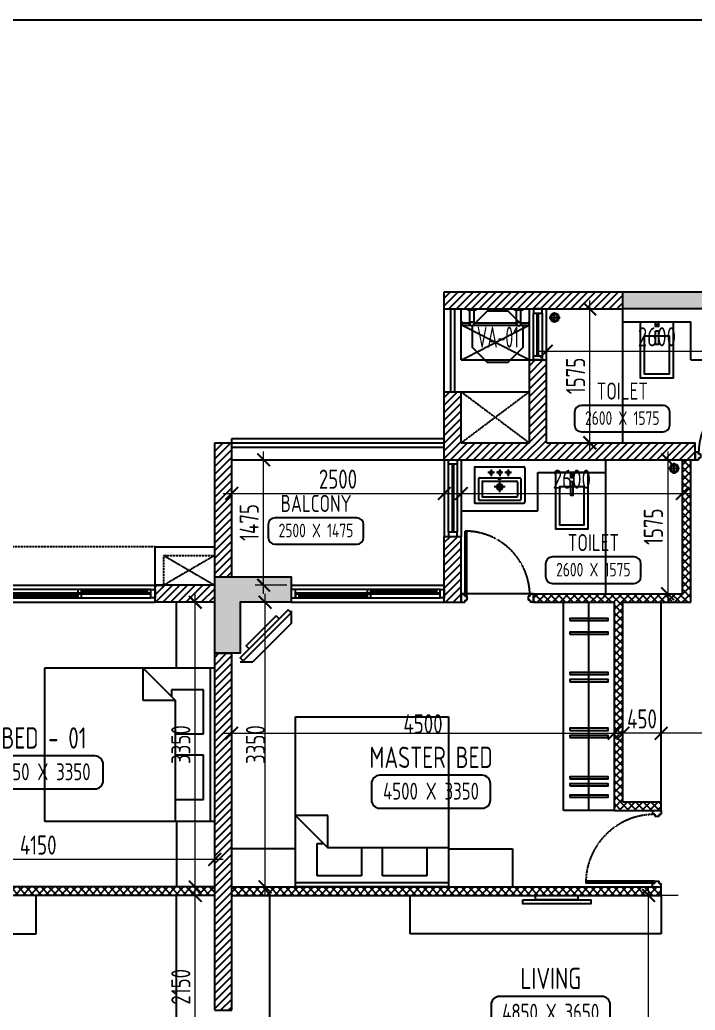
# Model space of a CAD drawing. Header units: millimetres. Extents: x -32588 to 76206, y -105754 to 17102.
# Drawn here: x -17233 to -9292, y 5450 to 17102 of the extents above; entities that cross this region are included whole.
import ezdxf
from ezdxf.enums import TextEntityAlignment as Align

# ---------------------------------------------------------------- set-up
doc = ezdxf.new("R2010")
doc.units = ezdxf.units.MM
doc.header["$LTSCALE"] = 10
doc.header["$PDMODE"] = 35
doc.header["$PDSIZE"] = 500
doc.linetypes.add('DASHED', pattern=[19.05, 12.7, -6.35])
doc.linetypes.add('HIDDEN', pattern=[9.525, 6.35, -3.175])
for name, color, linetype in [('07--DIM-1', 1, 'Continuous'), ('A--BLOCKWALL-1', 9, 'Continuous'), ('A--BLOCKWALL-2', 2, 'Continuous'), ('A--BLOCKWALL-3', 3, 'Continuous'), ('A--BLOCKWALL-HATCH', 8, 'Continuous'), ('A--CONCRETE-1', 9, 'Continuous'), ('A--CONCRETE-HID', 9, 'HIDDEN'), ('A--DOWN', 34, 'Continuous'), ('A--FURNITURE-0', 253, 'Continuous'), ('A--FURNITURE-1', 9, 'Continuous'), ('A--GLAZING-0', 181, 'Continuous'), ('A--HANDRAIL-1', 9, 'Continuous'), ('A--HATCH-1', 8, 'Continuous'), ('A--SANITARY-0', 253, 'Continuous'), ('A--SHAFT-HIDDEN', 9, 'HIDDEN'), ('A--SPACENUMBER', 2, 'Continuous'), ('A--SPACENUMBER-1', 8, 'Continuous'), ('A--SPACEREF', 3, 'Continuous'), ('A--STELWRK-1', 9, 'Continuous'), ('A--Stucture', 9, 'Continuous'), ('A--TILING-1', 8, 'Continuous'), ('A--WINREF', 7, 'Continuous'), ('A--WINREF-1', 8, 'Continuous'), ('Typical floor Column Centre line$0$X-3rd Floor Column$0$A--COL250', 250, 'Continuous'), ('Typical floor Column Centre line$0$X-3rd Floor Column$0$A--CONCRETE-4', 4, 'Continuous')]:
    doc.layers.add(name, color=color, linetype=linetype)
doc.layers.add('A--STELWRK-2', color=2, linetype='Continuous', lineweight=25)
doc.styles.add('ISO', font='isocp2.shx', dxfattribs={"width": 0.8})
doc.dimstyles.new('A-DIM-100', dxfattribs={"dimscale": 100, "dimtxt": 2.25, "dimasz": 1.5, "dimexe": 1, "dimexo": 0.5, "dimgap": 0, "dimtad": 0, "dimdec": 0, "dimzin": 12, "dimdsep": 46, "dimtxsty": 'ISO', "dimblk": 'ARCHTICK', "dimcen": 1, "dimdle": 1, "dimclrd": 8, "dimclre": 8, "dimclrt": 256, "dimadec": 0, "dimazin": 3, "dimtfac": 1, "dimtdec": 0, "dimtmove": 1, "dimatfit": 2, "dimfxl": 1, "dimtvp": 0.75, "dimtolj": 1, "dimtzin": 12, "dimlwd": 18, "dimlwe": 18, "dimarcsym": 0})
pattern_1 = [(45, (-11341.59, 0), (-44.90128, 44.90128), [])]
pattern_2 = [(45, (-11341.59, 0), (-44.90128, 44.90128), []), (135, (-11341.59, 0), (-44.90128, -44.90128), [])]

# ---------------------------------------------------------------- blocks, each defined once
blk = doc.blocks.new('SPACE')
at = {"layer": 'A--SPACENUMBER-1'}
blk.add_lwpolyline([(-600, 0), (600, 0, 0.414213562), (700, 100), (700, 288.5, 0.414213562), (600, 388.5), (-600, 388.5, 0.414213562), (-700, 288.5), (-700, 100, 0.414213562), (-600, 0, -0.052514465)], format="xyb", dxfattribs=at)
at = {"layer": 'A--SPACENUMBER', "style": 'ISO', "width": 0.8, "flags": 4}
blk.add_attdef('01', text='', height=250, dxfattribs=at).set_placement((0.455, 202.41), align=Align.MIDDLE)
at = {"layer": 'A--SPACEREF', "style": 'ISO', "width": 0.8, "flags": 4}
blk.add_attdef('S', text='', height=300, dxfattribs=at).set_placement((1.35, 474.975), align=Align.CENTER)
blk = doc.blocks.new('A$C542B73FF')
at = {"layer": 'A--FURNITURE-0'}
for points in [[(-400, 50), (400, 50), (400, 100), (-400, 100)], [(-250, 0), (250, 0), (250, 50), (-250, 50)]]:
    blk.add_lwpolyline(points, close=True, dxfattribs=at)
blk = doc.blocks.new('A$C7FA855F9')
at = {"layer": 'A--FURNITURE-0', "linetype": 'Continuous'}
for p, q in [((900, 2000), (-900, 2000)), ((-900, 2000), (-900, 0)), ((900, 0), (900, 2000)), ((900, 840), (520, 460)), ((520, 840), (900, 840)), ((520, 460), (520, 840)), ((645, 510), (570, 510)), ((645, 130), (645, 510)), ((-900, 460), (520, 460)), ((-645, 460), (-645, 130)), ((-125, 130), (-125, 460)), ((125, 460), (125, 130)), ((-645, 130), (-125, 130)), ((125, 130), (645, 130)), ((-900, 50), (900, 50)), ((-900, 0), (900, 0))]:
    blk.add_line(p, q, dxfattribs=at)
blk = doc.blocks.new('A$C68464E93')
at = {"layer": 'A--BLOCKWALL-1'}
for p, q in [((600, 200), (0, 200)), ((600, 0), (0, 0))]:
    blk.add_line(p, q, dxfattribs=at)
at = {"layer": 'A--DOWN'}
for p, q in [((50, 150), (550, 150)), ((550, 50), (50, 50))]:
    blk.add_line(p, q, dxfattribs=at)
for points in [[(50, 50), (50, 150), (0, 150), (0, 50), (50, 50)], [(550, 50), (550, 150), (600, 150), (600, 50), (550, 50)]]:
    blk.add_lwpolyline(points, dxfattribs=at)
at = {"layer": 'A--GLAZING-0'}
for p, q in [((550, 107), (50, 107)), ((550, 93), (50, 93))]:
    blk.add_line(p, q, dxfattribs=at)
blk = doc.blocks.new('A$C76363F86-flat-10')
at = {"layer": 'A--SANITARY-0'}
for points in [[(0, -0.193), (0, 0.193), (-0.663, 0.193), (-0.663, -0.193)], [(-0.167, -0.146), (-0.167, 0.146), (-0.616, 0.146), (-0.616, -0.146)], [(-0.108, -0.017), (-0.108, 0.017), (-0.266, 0.017), (-0.266, -0.017)], [(0, -0.017), (0, 0.017), (-0.057, 0.017), (-0.057, -0.017)], [(-0.027, -0.009), (-0.027, 0.008), (-0.05, 0.008), (-0.05, -0.009)]]:
    blk.add_lwpolyline(points, close=True, dxfattribs=at)
blk = doc.blocks.new('A$C704305AF')
at = {"layer": 'A--SANITARY-0'}
for p, q in [((0, 0.064), (0, -0.064)), ((0.064, 0), (-0.064, 0))]:
    blk.add_line(p, q, dxfattribs=at)
for major_axis, start_param, end_param in [((0, 0.0508), 3.141593, 9.424778), ((0, 0.0381), 6.283185307145827, 12.56637061432541)]:
    blk.add_ellipse((0, 0), major_axis=major_axis, ratio=1, start_param=start_param, end_param=end_param, dxfattribs=at)
blk = doc.blocks.new('A$C302618AE')
at = {"layer": 'A--SANITARY-0'}
for p, q in [((-287, 0), (287, 0)), ((-297, -10), (-297, -416)), ((-60, -67), (-138, -67)), ((-100, -30), (-100, -110)), ((40, -67), (-38, -67)), ((1, -30), (1, -110)), ((141, -67), (63, -67)), ((101, -30), (101, -110)), ((297, -10), (297, -416)), ((-247, -138), (-247, -383)), ((-237, -128), (240, -128)), ((-206, -178), (-206, -343)), ((-196, -168), (199, -168)), ((0, -183), (0, -295)), ((209, -178), (209, -343)), ((250, -138), (250, -383)), ((65, -236), (-65, -236)), ((-287, -426), (287, -426)), ((-237, -393), (240, -393)), ((-196, -353), (199, -353))]:
    blk.add_line(p, q, dxfattribs=at)
for centre, radius in [((-100, -67), 17.8), ((1, -67), 17.8), ((101, -67), 17.8), ((1, -235), 36.3), ((1, -235), 25)]:
    blk.add_circle(centre, radius, dxfattribs=at)
for centre, start, end in [((-287, -10), 90, 180), ((287, -10), 0, 90), ((-237, -138), 90, 180), ((-196, -178), 90, 180), ((199, -178), 0, 90), ((240, -138), 0, 90), ((-196, -343), 180, 270), ((199, -343), 270, 0), ((-287, -416), 180, 270), ((-237, -383), 180, 270), ((240, -383), 270, 0), ((287, -416), 270, 0)]:
    blk.add_arc(centre, 10, start, end, dxfattribs=at)
blk.add_ellipse((0, -141), major_axis=(17.6, 0), ratio=0.318204, dxfattribs=at)
blk = doc.blocks.new('A$C1CBF2325')
at = {"layer": 'A--DOWN'}
for p, q in [((100, 0), (0, 0)), ((0, 0), (0, -42)), ((100, 0), (100, -42)), ((25, -42), (0, -42)), ((25, -42), (25, -67)), ((75, -67), (25, -67)), ((75, -42), (75, -67)), ((75, -42), (100, -42)), ((79, -46), (79, -67)), ((79, -46), (886, -46)), ((79, -67), (886, -67)), ((886, -67), (886, -46)), ((25, -858), (0, -858)), ((0, -900), (0, -858)), ((100, -900), (0, -900)), ((75, -833), (25, -833)), ((25, -858), (25, -833)), ((75, -858), (75, -833)), ((75, -858), (100, -858)), ((100, -900), (100, -858))]:
    blk.add_line(p, q, dxfattribs=at)
at = {"layer": 'A--DOWN', "color": 8, "linetype": 'DASHED', "ltscale": 0.005}
blk.add_arc((79, -46), 807, 269.7319, 358.5291, dxfattribs=at)
blk = doc.blocks.new('A$C613641B0')
at = {"layer": 'A--BLOCKWALL-1'}
for p, q in [((0, 0), (-1800, 0)), ((0, -200), (-1800, -200))]:
    blk.add_line(p, q, dxfattribs=at)
at = {"layer": 'A--DOWN'}
for p, q in [((-50, -50), (-1750, -50)), ((-1750, -93), (-93, -93)), ((-1750, -107), (-50, -107)), ((-1750, -150), (-50, -150))]:
    blk.add_line(p, q, dxfattribs=at)
for points in [[(-1750, -50), (-1750, -150), (-1800, -150), (-1800, -50)], [(-1750, -107), (-1750, -150), (-1707, -150), (-1707, -107)], [(-934, -50), (-934, -93), (-891, -93), (-891, -50)], [(-934, -107), (-934, -150), (-891, -150), (-891, -107)], [(-93, -50), (-93, -93), (-50, -93), (-50, -50)], [(-50, -50), (-50, -150), (0, -150), (0, -50)]]:
    blk.add_lwpolyline(points, close=True, dxfattribs=at)
at = {"layer": 'A--GLAZING-0'}
for p, q in [((-93, -64), (-891, -64)), ((-93, -78), (-891, -78)), ((-934, -122), (-1707, -122)), ((-934, -136), (-1707, -136))]:
    blk.add_line(p, q, dxfattribs=at)
blk = doc.blocks.new('AL-OP')
at = {"layer": 'A--WINREF-1'}
blk.add_lwpolyline([(-124, 300), (-300, 124), (-300, -124), (-124, -300), (124, -300), (300, -124), (300, 124), (124, 300)], close=True, dxfattribs=at)
at = {"layer": 'A--WINREF', "style": 'ISO', "width": 0.6}
blk.add_attdef('AL-OP', text='', height=250, dxfattribs=at).set_placement((3, -5), align=Align.MIDDLE)
blk = doc.blocks.new('A$C3A434446')
at = {"layer": 'A--STELWRK-1', "color": 1}
for p, q in [((110, 939), (110, 1089)), ((160, 939), (160, 1089)), ((660, 939), (660, 1089)), ((710, 939), (710, 1089)), ((15, 939), (115, 939)), ((155, 939), (665, 939)), ((705, 939), (805, 939)), ((15, 909), (115, 909)), ((155, 909), (665, 909)), ((705, 909), (805, 909))]:
    blk.add_line(p, q, dxfattribs=at)
at = {"layer": 'A--STELWRK-1'}
for points in [[(85, 1099), (85, 1089), (185, 1089), (185, 1099)], [(635, 1099), (635, 1089), (735, 1089), (735, 1099)], [(15, 899), (10, 899), (10, 949), (15, 949)], [(805, 899), (810, 899), (810, 949), (805, 949)]]:
    blk.add_lwpolyline(points, close=True, dxfattribs=at)
at = {"layer": 'A--STELWRK-2'}
for centre, radius in [((135, 924), 25), ((135, 924), 22), ((685, 924), 25), ((685, 924), 22)]:
    blk.add_circle(centre, radius, dxfattribs=at)
blk = doc.blocks.new('A$C6931329F')
at = {"layer": 'A--BLOCKWALL-1'}
for p, q in [((0, 900), (0, 0)), ((200, 900), (200, 0))]:
    blk.add_line(p, q, dxfattribs=at)
at = {"layer": 'A--DOWN'}
for p, q in [((50, 50), (50, 850)), ((150, 850), (150, 50))]:
    blk.add_line(p, q, dxfattribs=at)
for points in [[(150, 850), (50, 850), (50, 900), (150, 900), (150, 850)], [(150, 50), (50, 50), (50, 0), (150, 0), (150, 50)]]:
    blk.add_lwpolyline(points, dxfattribs=at)
at = {"layer": 'A--GLAZING-0'}
for p, q in [((93, 850), (93, 50)), ((107, 850), (107, 50))]:
    blk.add_line(p, q, dxfattribs=at)
blk = doc.blocks.new('_ArchTick')
at = {"color": 0, "const_width": 0.15}
blk.add_lwpolyline([(-0.5, -0.5), (0.5, 0.5)], dxfattribs=at)
blk = doc.blocks.new('*D54')
at = {"layer": '07--DIM-1', "color": 8, "lineweight": 18}
for p, q in [((-11042, 13650), (-11042, 13104)), ((-8442, 13650), (-8442, 13104)), ((-11142, 13204), (-8342, 13204))]:
    blk.add_line(p, q, dxfattribs=at)
at = {"layer": 'Defpoints', "color": 0}
for p in [(-11042, 13700), (-8442, 13700), (-8442, 13204)]:
    blk.add_point(p, dxfattribs=at)
at = {"layer": '07--DIM-1', "color": 8, "lineweight": 18, "xscale": 150, "yscale": 150, "zscale": 150, "rotation": 180}
blk.add_blockref('_ArchTick', (-11042, 13204), dxfattribs=at)
at = {"layer": '07--DIM-1', "color": 8, "lineweight": 18, "xscale": 150, "yscale": 150, "zscale": 150}
blk.add_blockref('_ArchTick', (-8442, 13204), dxfattribs=at)
at = {"layer": '07--DIM-1', "insert": (-9742, 13373), "char_height": 225, "attachment_point": 5, "style": 'ISO'}
blk.add_mtext('\\A1;2600', dxfattribs=at)
blk = doc.blocks.new('*D55')
at = {"layer": '07--DIM-1', "color": 8, "lineweight": 18}
for p, q in [((-10530, 12025), (-10530, 13800)), ((-10992, 13700), (-10430, 13700)), ((-10992, 12125), (-10430, 12125))]:
    blk.add_line(p, q, dxfattribs=at)
at = {"layer": 'Defpoints', "color": 0}
for p in [(-11042, 13700), (-10530, 13700), (-11042, 12125)]:
    blk.add_point(p, dxfattribs=at)
at = {"layer": '07--DIM-1', "color": 8, "lineweight": 18, "xscale": 150, "yscale": 150, "zscale": 150}
for p, rotation in [((-10530, 13700), 90), ((-10530, 12125), 270)]:
    blk.add_blockref('_ArchTick', p, dxfattribs=dict(at, rotation=rotation))
at = {"layer": '07--DIM-1', "insert": (-10698, 12912), "char_height": 225, "attachment_point": 5, "rotation": 90, "style": 'ISO'}
blk.add_mtext('\\A1;1575', dxfattribs=at)
blk = doc.blocks.new('*D59')
at = {"layer": '07--DIM-1', "color": 8, "lineweight": 18}
for p, q in [((-9692, 8662), (-9692, 8808)), ((-5292, 8662), (-5292, 8808)), ((-5192, 8708), (-9792, 8708))]:
    blk.add_line(p, q, dxfattribs=at)
at = {"layer": 'Defpoints', "color": 0}
for p in [(-9692, 8708), (-9692, 8612), (-5292, 8612)]:
    blk.add_point(p, dxfattribs=at)
at = {"layer": '07--DIM-1', "color": 8, "lineweight": 18, "xscale": 150, "yscale": 150, "zscale": 150, "rotation": 180}
blk.add_blockref('_ArchTick', (-9692, 8708), dxfattribs=at)
at = {"layer": '07--DIM-1', "color": 8, "lineweight": 18, "xscale": 150, "yscale": 150, "zscale": 150}
blk.add_blockref('_ArchTick', (-5292, 8708), dxfattribs=at)
at = {"layer": '07--DIM-1', "insert": (-7492, 8877), "char_height": 225, "attachment_point": 5, "style": 'ISO'}
blk.add_mtext('\\A1;4400', dxfattribs=at)
blk = doc.blocks.new('*D63')
at = {"layer": '07--DIM-1', "color": 8, "lineweight": 18}
for p, q in [((-19092, 6950), (-19092, 7324)), ((-14942, 6950), (-14942, 7324)), ((-14842, 7224), (-19192, 7224))]:
    blk.add_line(p, q, dxfattribs=at)
at = {"layer": 'Defpoints', "color": 0}
for p in [(-19092, 7224), (-19092, 6900), (-14942, 6900)]:
    blk.add_point(p, dxfattribs=at)
at = {"layer": '07--DIM-1', "color": 8, "lineweight": 18, "xscale": 150, "yscale": 150, "zscale": 150, "rotation": 180}
blk.add_blockref('_ArchTick', (-19092, 7224), dxfattribs=at)
at = {"layer": '07--DIM-1', "color": 8, "lineweight": 18, "xscale": 150, "yscale": 150, "zscale": 150}
blk.add_blockref('_ArchTick', (-14942, 7224), dxfattribs=at)
at = {"layer": '07--DIM-1', "insert": (-17017, 7393), "char_height": 225, "attachment_point": 5, "style": 'ISO'}
blk.add_mtext('\\A1;4150', dxfattribs=at)
blk = doc.blocks.new('*D68')
at = {"layer": '07--DIM-1', "color": 8, "lineweight": 18}
for p, q in [((-14742, 11809), (-14742, 11430)), ((-12242, 11809), (-12242, 11430)), ((-14842, 11530), (-12142, 11530))]:
    blk.add_line(p, q, dxfattribs=at)
at = {"layer": 'Defpoints', "color": 0}
for p in [(-14742, 11859), (-12242, 11859), (-12242, 11530)]:
    blk.add_point(p, dxfattribs=at)
at = {"layer": '07--DIM-1', "color": 8, "lineweight": 18, "xscale": 150, "yscale": 150, "zscale": 150, "rotation": 180}
blk.add_blockref('_ArchTick', (-14742, 11530), dxfattribs=at)
at = {"layer": '07--DIM-1', "color": 8, "lineweight": 18, "xscale": 150, "yscale": 150, "zscale": 150}
blk.add_blockref('_ArchTick', (-12242, 11530), dxfattribs=at)
at = {"layer": '07--DIM-1', "insert": (-13492, 11698), "char_height": 225, "attachment_point": 5, "style": 'ISO'}
blk.add_mtext('\\A1;2500', dxfattribs=at)
blk = doc.blocks.new('*D69')
at = {"layer": '07--DIM-1', "color": 8, "lineweight": 18}
for p, q in [((-12042, 11721), (-12042, 11430)), ((-9442, 11721), (-9442, 11430)), ((-12142, 11530), (-9342, 11530))]:
    blk.add_line(p, q, dxfattribs=at)
at = {"layer": 'Defpoints', "color": 0}
for p in [(-12042, 11771), (-9442, 11771), (-9442, 11530)]:
    blk.add_point(p, dxfattribs=at)
at = {"layer": '07--DIM-1', "color": 8, "lineweight": 18, "xscale": 150, "yscale": 150, "zscale": 150, "rotation": 180}
blk.add_blockref('_ArchTick', (-12042, 11530), dxfattribs=at)
at = {"layer": '07--DIM-1', "color": 8, "lineweight": 18, "xscale": 150, "yscale": 150, "zscale": 150}
blk.add_blockref('_ArchTick', (-9442, 11530), dxfattribs=at)
at = {"layer": '07--DIM-1', "insert": (-10742, 11698), "char_height": 225, "attachment_point": 5, "style": 'ISO'}
blk.add_mtext('\\A1;2600', dxfattribs=at)
blk = doc.blocks.new('*D70')
at = {"layer": '07--DIM-1', "color": 8, "lineweight": 18}
for p, q in [((-9615, 12025), (-9615, 10250)), ((-9492, 11925), (-9715, 11925)), ((-9492, 10350), (-9715, 10350))]:
    blk.add_line(p, q, dxfattribs=at)
at = {"layer": 'Defpoints', "color": 0}
for p in [(-9442, 11925), (-9615, 10350), (-9442, 10350)]:
    blk.add_point(p, dxfattribs=at)
at = {"layer": '07--DIM-1', "color": 8, "lineweight": 18, "xscale": 150, "yscale": 150, "zscale": 150}
for p, rotation in [((-9615, 11925), 90), ((-9615, 10350), 270)]:
    blk.add_blockref('_ArchTick', p, dxfattribs=dict(at, rotation=rotation))
at = {"layer": '07--DIM-1', "insert": (-9783, 11138), "char_height": 225, "attachment_point": 5, "rotation": 90, "style": 'ISO'}
blk.add_mtext('\\A1;1575', dxfattribs=at)
blk = doc.blocks.new('*D71')
at = {"layer": '07--DIM-1', "color": 8, "lineweight": 18}
for p, q in [((-14742, 8862), (-14742, 8608)), ((-10242, 8862), (-10242, 8608)), ((-14842, 8708), (-10142, 8708))]:
    blk.add_line(p, q, dxfattribs=at)
at = {"layer": 'Defpoints', "color": 0}
for p in [(-14742, 8912), (-10242, 8912), (-10242, 8708)]:
    blk.add_point(p, dxfattribs=at)
at = {"layer": '07--DIM-1', "color": 8, "lineweight": 18, "xscale": 150, "yscale": 150, "zscale": 150, "rotation": 180}
blk.add_blockref('_ArchTick', (-14742, 8708), dxfattribs=at)
at = {"layer": '07--DIM-1', "color": 8, "lineweight": 18, "xscale": 150, "yscale": 150, "zscale": 150}
blk.add_blockref('_ArchTick', (-10242, 8708), dxfattribs=at)
at = {"layer": '07--DIM-1', "insert": (-12492, 8820), "char_height": 225, "attachment_point": 5, "style": 'ISO'}
blk.add_mtext('\\A1;4500', dxfattribs=at)
blk = doc.blocks.new('*D73')
at = {"layer": '07--DIM-1', "color": 8, "lineweight": 18}
for p, q in [((-15171, 4550), (-15171, 6900)), ((-15092, 6800), (-15271, 6800)), ((-15092, 4650), (-15271, 4650))]:
    blk.add_line(p, q, dxfattribs=at)
at = {"layer": 'Defpoints', "color": 0}
for p in [(-15171, 6800), (-15042, 6800), (-15042, 4650)]:
    blk.add_point(p, dxfattribs=at)
at = {"layer": '07--DIM-1', "color": 8, "lineweight": 18, "xscale": 150, "yscale": 150, "zscale": 150}
for p, rotation in [((-15171, 6800), 90), ((-15171, 4650), 270)]:
    blk.add_blockref('_ArchTick', p, dxfattribs=dict(at, rotation=rotation))
at = {"layer": '07--DIM-1', "insert": (-15340, 5725), "char_height": 225, "attachment_point": 5, "rotation": 90, "style": 'ISO'}
blk.add_mtext('\\A1;2150', dxfattribs=at)
blk = doc.blocks.new('*D74')
at = {"layer": '07--DIM-1', "color": 8, "lineweight": 18}
for p, q in [((-15171, 6800), (-15171, 10350)), ((-14992, 10250), (-15271, 10250)), ((-14992, 6900), (-15271, 6900))]:
    blk.add_line(p, q, dxfattribs=at)
at = {"layer": 'Defpoints', "color": 0}
for p in [(-15171, 10250), (-14942, 10250), (-14942, 6900)]:
    blk.add_point(p, dxfattribs=at)
at = {"layer": '07--DIM-1', "color": 8, "lineweight": 18, "xscale": 150, "yscale": 150, "zscale": 150}
for p, rotation in [((-15171, 10250), 90), ((-15171, 6900), 270)]:
    blk.add_blockref('_ArchTick', p, dxfattribs=dict(at, rotation=rotation))
at = {"layer": '07--DIM-1', "insert": (-15340, 8575), "char_height": 225, "attachment_point": 5, "rotation": 90, "style": 'ISO'}
blk.add_mtext('\\A1;3350', dxfattribs=at)
blk = doc.blocks.new('*D83')
at = {"layer": '07--DIM-1', "color": 8, "lineweight": 18}
for p, q in [((-14367, 10350), (-14367, 12025)), ((-14052, 11925), (-14467, 11925)), ((-14092, 10450), (-14467, 10450))]:
    blk.add_line(p, q, dxfattribs=at)
at = {"layer": 'Defpoints', "color": 0}
for p in [(-14367, 11925), (-14002, 11925), (-14042, 10450)]:
    blk.add_point(p, dxfattribs=at)
at = {"layer": '07--DIM-1', "color": 8, "lineweight": 18, "xscale": 150, "yscale": 150, "zscale": 150}
for p, rotation in [((-14367, 11925), 90), ((-14367, 10450), 270)]:
    blk.add_blockref('_ArchTick', p, dxfattribs=dict(at, rotation=rotation))
at = {"layer": '07--DIM-1', "insert": (-14536, 11188), "char_height": 225, "attachment_point": 5, "rotation": 90, "style": 'ISO'}
blk.add_mtext('\\A1;1475', dxfattribs=at)
blk = doc.blocks.new('*D87')
at = {"layer": '07--DIM-1', "color": 8, "lineweight": 18}
for p, q in [((-10142, 8662), (-10142, 8808)), ((-9692, 8662), (-9692, 8808)), ((-9592, 8708), (-10242, 8708))]:
    blk.add_line(p, q, dxfattribs=at)
at = {"layer": 'Defpoints', "color": 0}
for p in [(-10142, 8708), (-10142, 8612), (-9692, 8612)]:
    blk.add_point(p, dxfattribs=at)
at = {"layer": '07--DIM-1', "color": 8, "lineweight": 18, "xscale": 150, "yscale": 150, "zscale": 150, "rotation": 180}
blk.add_blockref('_ArchTick', (-10142, 8708), dxfattribs=at)
at = {"layer": '07--DIM-1', "color": 8, "lineweight": 18, "xscale": 150, "yscale": 150, "zscale": 150}
blk.add_blockref('_ArchTick', (-9692, 8708), dxfattribs=at)
at = {"layer": '07--DIM-1', "insert": (-9917, 8877), "char_height": 225, "attachment_point": 5, "style": 'ISO'}
blk.add_mtext('\\A1;450', dxfattribs=at)
blk = doc.blocks.new('*D41')
at = {"layer": '07--DIM-1', "color": 8, "lineweight": 18}
for p, q in [((-9840, 3050), (-9840, 6900)), ((-9492, 6800), (-9940, 6800)), ((-9492, 3150), (-9940, 3150))]:
    blk.add_line(p, q, dxfattribs=at)
at = {"layer": 'Defpoints', "color": 0}
for p in [(-9840, 6800), (-9442, 6800), (-9442, 3150)]:
    blk.add_point(p, dxfattribs=at)
at = {"layer": '07--DIM-1', "color": 8, "lineweight": 18, "xscale": 150, "yscale": 150, "zscale": 150}
for p, rotation in [((-9840, 6800), 90), ((-9840, 3150), 270)]:
    blk.add_blockref('_ArchTick', p, dxfattribs=dict(at, rotation=rotation))
at = {"layer": '07--DIM-1', "insert": (-10009, 4975), "char_height": 225, "attachment_point": 5, "rotation": 90, "style": 'ISO'}
blk.add_mtext('\\A1;3650', dxfattribs=at)
blk = doc.blocks.new('*D220')
at = {"layer": '07--DIM-1', "color": 8, "lineweight": 18}
for p, q in [((-14349, 6800), (-14349, 10350)), ((-14092, 10250), (-14449, 10250)), ((-14149, 6900), (-14449, 6900))]:
    blk.add_line(p, q, dxfattribs=at)
at = {"layer": 'Defpoints', "color": 0}
for p in [(-14349, 10250), (-14042, 10250), (-14099, 6900)]:
    blk.add_point(p, dxfattribs=at)
at = {"layer": '07--DIM-1', "color": 8, "lineweight": 18, "xscale": 150, "yscale": 150, "zscale": 150}
for p, rotation in [((-14349, 10250), 90), ((-14349, 6900), 270)]:
    blk.add_blockref('_ArchTick', p, dxfattribs=dict(at, rotation=rotation))
at = {"layer": '07--DIM-1', "insert": (-14462, 8575), "char_height": 225, "attachment_point": 5, "rotation": 90, "style": 'ISO'}
blk.add_mtext('\\A1;3350', dxfattribs=at)

msp = doc.modelspace()

# ---------------------------------------------------------------- hatches: boundary and pattern name
at = {"layer": 'A--BLOCKWALL-HATCH'}
h = msp.add_hatch(dxfattribs=at)
h.set_pattern_fill('ANSI37', color=256, scale=20, style=0)
h.set_pattern_definition(pattern_2)
h.paths.add_polyline_path([(-9441.6, 11925), (-9341.6, 11925), (-9341.6, 10250), (-10141.6, 10250), (-10141.6, 9125), (-10141.6, 9025), (-10141.6, 7900), (-9691.6, 7900), (-9691.6, 7800), (-10241.6, 7800), (-10241.6, 10250), (-11191.6, 10250), (-11191.6, 10350), (-9441.6, 10350)])
h = msp.add_hatch(dxfattribs=at)
h.set_pattern_fill('ANSI37', color=256, scale=20, style=0)
h.set_pattern_definition(pattern_2)
h.paths.add_polyline_path([(-19191.6, 8125), (-19191.6, 8025), (-19191.6, 6900), (-19641.6, 6900), (-19641.6, 6800), (-14941.6, 6800), (-14941.6, 6900), (-19091.6, 6900), (-19091.6, 9350), (-19641.6, 9350), (-19641.6, 9250), (-19191.6, 9250)])
h = msp.add_hatch(dxfattribs=at)
h.set_pattern_fill('ANSI37', color=256, scale=20, style=0)
h.set_pattern_definition(pattern_2)
h.paths.add_polyline_path([(-14741.6, 6800), (-14741.6, 6900), (-9691.6, 6900), (-9691.6, 6800)])
at = {"layer": 'A--HATCH-1'}
h = msp.add_hatch(dxfattribs=at)
h.set_pattern_fill('ANSI31', color=256, scale=20, style=0)
h.set_pattern_definition(pattern_1)
h.paths.add_polyline_path([(-12241.6, 13700), (-10141.6, 13700), (-10141.6, 13900), (-12241.6, 13900)])
h = msp.add_hatch(dxfattribs=at)
h.set_pattern_fill('ANSI31', color=256, scale=20, style=0)
h.set_pattern_definition(pattern_1)
h.paths.add_polyline_path([(-9291.6, 11925), (-9291.6, 12125), (-11041.6, 12125), (-11041.6, 13100), (-11241.6, 13100), (-11241.6, 12125), (-12041.6, 12125), (-12041.6, 12725), (-12241.6, 12725), (-12241.6, 11925)])
h = msp.add_hatch(dxfattribs=at)
h.set_pattern_fill('ANSI31', color=256, scale=20, style=0)
h.set_pattern_definition(pattern_1)
h.paths.add_polyline_path([(-14941.6, 12125), (-14741.6, 12125), (-14741.6, 10550), (-14941.6, 10550)])
h = msp.add_hatch(dxfattribs=at)
h.set_pattern_fill('ANSI31', color=256, scale=20, style=0)
h.set_pattern_definition(pattern_1)
h.paths.add_polyline_path([(-12241.6, 10250), (-12041.6, 10250), (-12041.6, 11025), (-12241.6, 11025)])
h = msp.add_hatch(dxfattribs=at)
h.set_pattern_fill('ANSI31', color=256, scale=20, style=0)
h.set_pattern_definition(pattern_1)
h.paths.add_polyline_path([(-14941.6, 10450), (-15641.6, 10450), (-15641.6, 10250), (-14941.6, 10250)])
h = msp.add_hatch(dxfattribs=at)
h.set_pattern_fill('ANSI31', color=256, scale=20, style=0)
h.set_pattern_definition(pattern_1)
h.paths.add_polyline_path([(-14941.6, 5450), (-14741.6, 5450), (-14741.6, 9650), (-14941.6, 9650)])
at = {"layer": 'Typical floor Column Centre line$0$X-3rd Floor Column$0$A--COL250'}
h = msp.add_hatch(color=256, dxfattribs=at)
h.dxf.hatch_style = 1
h.paths.add_polyline_path([(-10141.6, 13900), (-8891.6, 13900), (-8891.6, 13700), (-10141.6, 13700)])
h = msp.add_hatch(color=256, dxfattribs=at)
h.dxf.hatch_style = 1
h.paths.add_polyline_path([(-14641.6, 10250), (-14041.6, 10250), (-14041.6, 10550), (-14941.6, 10550), (-14941.6, 9650), (-14641.6, 9650)])

# ---------------------------------------------------------------- linework, layer by layer
msp.add_lwpolyline([(-31858.9, 17102.4), (3038.3, 17102.4), (3038.3, -2067.1), (-31858.9, -2067.1)], close=True)
at = {"layer": 'A--BLOCKWALL-1'}
msp.add_line((-14741.6, 11925), (-12241.6, 11925), dxfattribs=at)
at = {"layer": 'A--BLOCKWALL-2'}
for p, q in [((-9441.6, 10350), (-9441.6, 11925)), ((-9441.6, 11925), (-9341.6, 11925)), ((-9341.6, 10250), (-9341.6, 11925)), ((-15641.6, 10450), (-15641.6, 10900)), ((-15641.6, 10900), (-14941.6, 10900)), ((-14941.6, 10800), (-14941.6, 10900)), ((-15641.6, 10450), (-15541.6, 10450)), ((-11191.6, 10250), (-11191.6, 10350)), ((-11191.6, 10350), (-9441.6, 10350)), ((-11191.6, 10250), (-10241.6, 10250)), ((-10241.6, 7800), (-10241.6, 10250)), ((-10141.6, 9125), (-10141.6, 10250)), ((-10141.6, 10250), (-9341.6, 10250)), ((-10141.6, 9025), (-10141.6, 9125)), ((-10141.6, 7900), (-10141.6, 9025)), ((-10141.6, 7900), (-9691.6, 7900)), ((-9691.6, 7800), (-9691.6, 7900)), ((-10241.6, 7800), (-9691.6, 7800)), ((-14941.6, 6900), (-19091.6, 6900)), ((-14941.6, 6800), (-14941.6, 6900)), ((-14741.6, 6900), (-9691.6, 6900)), ((-14741.6, 6800), (-14741.6, 6900)), ((-9691.6, 6800), (-9691.6, 6900)), ((-14941.6, 6800), (-19641.6, 6800)), ((-14741.6, 6800), (-9691.6, 6800))]:
    msp.add_line(p, q, dxfattribs=at)
at = {"layer": 'A--BLOCKWALL-3'}
for p, q in [((-12241.6, 13700), (-12241.6, 13900)), ((-12241.6, 13900), (-10141.6, 13900)), ((-10141.6, 13700), (-10141.6, 13900)), ((-12241.6, 13700), (-10141.6, 13700)), ((-11241.6, 12125), (-11241.6, 13100)), ((-11241.6, 13100), (-11041.6, 13100)), ((-11041.6, 12125), (-11041.6, 13100)), ((-12241.6, 11925), (-12241.6, 12725)), ((-12241.6, 12725), (-12041.6, 12725)), ((-12041.6, 12125), (-12041.6, 12725)), ((-14941.6, 10550), (-14941.6, 12125)), ((-14941.6, 12125), (-14741.6, 12125)), ((-14741.6, 10550), (-14741.6, 12125)), ((-12041.6, 12125), (-11241.6, 12125)), ((-11041.6, 12125), (-9291.6, 12125)), ((-9291.6, 11925), (-9291.6, 12125)), ((-12241.6, 11925), (-9291.6, 11925)), ((-12241.6, 10250), (-12241.6, 11025)), ((-12241.6, 11025), (-12041.6, 11025)), ((-12041.6, 10250), (-12041.6, 11025)), ((-14941.6, 10550), (-14741.6, 10550)), ((-15641.6, 10250), (-15641.6, 10450)), ((-14941.6, 10450), (-15641.6, 10450)), ((-14941.6, 10250), (-14941.6, 10450)), ((-14941.6, 10250), (-15641.6, 10250)), ((-12241.6, 10250), (-12041.6, 10250)), ((-14941.6, 5450), (-14941.6, 9650)), ((-14941.6, 9650), (-14741.6, 9650)), ((-14741.6, 5450), (-14741.6, 9650)), ((-14941.6, 5450), (-14741.6, 5450))]:
    msp.add_line(p, q, dxfattribs=at)
at = {"layer": 'A--CONCRETE-1'}
for p, q in [((-12241.6, 12725), (-12241.6, 13700)), ((-12041.6, 13100), (-12041.6, 13700)), ((-12041.6, 13100), (-11241.6, 13100)), ((-12041.6, 12725), (-11241.6, 12725))]:
    msp.add_line(p, q, dxfattribs=at)
at = {"layer": 'A--CONCRETE-HID', "ltscale": 0.01}
for p, q in [((-15641.6, 10900), (-17441.6, 10900)), ((-15541.6, 10450), (-15541.6, 10800)), ((-15541.6, 10800), (-14941.6, 10800))]:
    msp.add_line(p, q, dxfattribs=at)
at = {"layer": 'A--FURNITURE-0'}
for p, q in [((-15391.6, 9475), (-15391.6, 10250)), ((-14041.6, 10150), (-14041.6, 10000)), ((-9691.6, 7900), (-9691.6, 10250)), ((-14041.6, 10000), (-14491.6, 9550)), ((-14641.6, 9550), (-14491.6, 9550)), ((-15391.6, 7675), (-15391.6, 6900)), ((-13991.6, 7350), (-14741.6, 7350)), ((-12191.6, 7350), (-11441.6, 7350)), ((-11441.6, 7350), (-11441.6, 6900)), ((-17041.6, 6350), (-17041.6, 6800)), ((-15391.6, 4650), (-15391.6, 6800)), ((-14291.6, 4650), (-14291.6, 6800)), ((-12641.6, 6350), (-12641.6, 6800)), ((-9691.6, 6800), (-9691.6, 6350)), ((-19641.6, 6350), (-17041.6, 6350)), ((-9691.6, 6350), (-12641.6, 6350))]:
    msp.add_line(p, q, dxfattribs=at)
at = {"layer": 'A--FURNITURE-1'}
for p, q in [((-10841.6, 7800), (-10841.6, 10250)), ((-10541.6, 7800), (-10541.6, 10250)), ((-10241.6, 7800), (-10841.6, 7800))]:
    msp.add_line(p, q, dxfattribs=at)
for points in [[(-10766.6, 10034.5), (-10316.6, 10034.5), (-10316.6, 10059.5), (-10766.6, 10059.5), (-10766.6, 10034.5)], [(-10766.6, 9873.4), (-10316.6, 9873.4), (-10316.6, 9898.4), (-10766.6, 9898.4), (-10766.6, 9873.4)], [(-10766.6, 9398.5), (-10316.6, 9398.5), (-10316.6, 9423.5), (-10766.6, 9423.5), (-10766.6, 9398.5)], [(-10766.6, 9314.7), (-10316.6, 9314.7), (-10316.6, 9339.7), (-10766.6, 9339.7), (-10766.6, 9314.7)], [(-10766.6, 8741.4), (-10316.6, 8741.4), (-10316.6, 8766.4), (-10766.6, 8766.4), (-10766.6, 8741.4)], [(-10766.6, 8657.6), (-10316.6, 8657.6), (-10316.6, 8682.6), (-10766.6, 8682.6), (-10766.6, 8657.6)], [(-10766.6, 8172), (-10316.6, 8172), (-10316.6, 8197), (-10766.6, 8197), (-10766.6, 8172)], [(-10766.6, 8088.2), (-10316.6, 8088.2), (-10316.6, 8113.2), (-10766.6, 8113.2), (-10766.6, 8088.2)], [(-10766.6, 7954.4), (-10316.6, 7954.4), (-10316.6, 7979.4), (-10766.6, 7979.4), (-10766.6, 7954.4)]]:
    msp.add_lwpolyline(points, dxfattribs=at)
at = {"layer": 'A--HANDRAIL-1', "color": 1}
for p, q in [((-14741.6, 12125), (-12241.6, 12125)), ((-14741.6, 12075), (-12241.6, 12075))]:
    msp.add_line(p, q, dxfattribs=at)
at = {"layer": 'A--SHAFT-HIDDEN', "ltscale": 0.01}
for p, q in [((-12041.6, 13100), (-11246.6, 13509)), ((-11241.6, 13100), (-12036.6, 13509)), ((-11241.6, 12725), (-12041.6, 12125)), ((-12041.6, 12725), (-11241.6, 12125)), ((-15541.6, 10800), (-14941.6, 10450)), ((-14941.6, 10800), (-15541.6, 10450))]:
    msp.add_line(p, q, dxfattribs=at)
at = {"layer": 'A--STELWRK-1', "color": 1}
for p, q in [((-12166.6, 12725), (-12166.6, 13700)), ((-12116.6, 12725), (-12116.6, 13700))]:
    msp.add_line(p, q, dxfattribs=at)
at = {"layer": 'A--Stucture', "linetype": 'Continuous', "ltscale": 0.5}
for p, q in [((-14741.6, 12125), (-14741.6, 12175)), ((-14741.6, 12175), (-12241.6, 12175))]:
    msp.add_line(p, q, dxfattribs=at)
at = {"layer": 'A--TILING-1'}
for p, q in [((-10141.6, 12125), (-10141.6, 13700)), ((-10141.6, 13550), (-9341.6, 13550)), ((-9341.6, 13100), (-9341.6, 13550)), ((-9341.6, 13100), (-8441.6, 13100)), ((-10341.6, 10350), (-10341.6, 11925)), ((-11141.6, 11325), (-11141.6, 11775)), ((-11141.6, 11775), (-10341.6, 11775)), ((-12041.6, 11325), (-11141.6, 11325)), ((-11191.6, 10350), (-12041.6, 10350))]:
    msp.add_line(p, q, dxfattribs=at)
at = {"layer": 'Typical floor Column Centre line$0$X-3rd Floor Column$0$A--CONCRETE-4'}
for points in [[(-10141.6, 13900), (-8891.6, 13900), (-8891.6, 13700), (-10141.6, 13700)], [(-14941.6, 10550), (-14041.6, 10550), (-14041.6, 10250), (-14641.6, 10250), (-14641.6, 9650), (-14941.6, 9650)]]:
    msp.add_lwpolyline(points, close=True, dxfattribs=at)

# ---------------------------------------------------------------- block references
for name, p in [('A$C3A434446', (-12051.6, 12600)), ('A$C6931329F', (-12241.6, 11025))]:
    msp.add_blockref(name, p)
at = {"layer": 'A--DOWN', "extrusion": (0, 0, -1), "xscale": -1, "zscale": -1}
for name, p, rotation in [('A$C68464E93', (11241.6, 13700), 90), ('A$C1CBF2325', (9691.6, 6900), 180)]:
    msp.add_blockref(name, p, dxfattribs=dict(at, rotation=rotation))
at = {"layer": 'A--DOWN', "yscale": 0.9444444444443834, "zscale": 0.9444444444443834}
for p, xscale, rotation in [((-8441.6, 11925), -0.9444444444443834, 270), ((-12041.6, 10250), 0.9444444444443834, 90)]:
    msp.add_blockref('A$C1CBF2325', p, dxfattribs=dict(at, xscale=xscale, rotation=rotation))
at = {"layer": 'A--DOWN', "rotation": 180}
for p in [(-17441.6, 10250), (-14041.6, 10250)]:
    msp.add_blockref('A$C613641B0', p, dxfattribs=at)
at = {"layer": 'A--FURNITURE-0'}
for name, p, rotation in [('A$C542B73FF', (-14394.7, 9912.6), 224.9999999996611), ('A$C7FA855F9', (-14941.6, 8575), 90)]:
    msp.add_blockref(name, p, dxfattribs=dict(at, rotation=rotation))
at = {"layer": 'A--FURNITURE-0', "xscale": -1}
for name, p, rotation in [('A$C7FA855F9', (-13091.6, 6900), 359.999999999996), ('A$C542B73FF', (-10919.6, 6800), 180)]:
    msp.add_blockref(name, p, dxfattribs=dict(at, rotation=rotation))
at = {"layer": 'A--SANITARY-0', "zscale": 1000}
for name, p, xscale, yscale, rotation in [('A$C704305AF', (-10944.2, 13600), -999.9999999999999, 999.9999999999999, 90), ('A$C76363F86-flat-10', (-9741.6, 13550), -1000, 999.9999999999999, 270), ('A$C704305AF', (-9538.9, 11825), 1000, 1000, 270), ('A$C76363F86-flat-10', (-10741.6, 11775), 1000, 1000, 90)]:
    msp.add_blockref(name, p, dxfattribs=dict(at, xscale=xscale, yscale=yscale, rotation=rotation))
at = {"layer": 'A--SANITARY-0', "ltscale": 19}
msp.add_blockref('A$C302618AE', (-11591.6, 11841.8), dxfattribs=at)
at = {"layer": 'A--SPACEREF'}
ref = msp.add_blockref('SPACE', (-10149.5, 12254.3), dxfattribs=dict(at, xscale=0.8000000000029104, yscale=0.8, zscale=0.8))
ref.add_attrib('01', '2600 X 1575', dxfattribs={"layer": 'A--SPACENUMBER', "height": 160, "style": 'ISO', "width": 0.8, "flags": 4}).set_placement((-10149, 12416.3), align=Align.MIDDLE)
ref.add_attrib('S', 'TOILET', dxfattribs={"height": 200, "style": 'ISO', "width": 0.8, "flags": 4}).set_placement((-10148.3, 12634.3), align=Align.CENTER)
ref = msp.add_blockref('SPACE', (-13751.3, 10932.3), dxfattribs=dict(at, xscale=0.8000000000029104, yscale=0.8, zscale=0.8))
ref.add_attrib('01', '2500 X 1475', dxfattribs={"layer": 'A--SPACENUMBER', "height": 160, "style": 'ISO', "width": 0.8, "flags": 4}).set_placement((-13750.7, 11094.3), align=Align.MIDDLE)
ref.add_attrib('S', 'BALCONY', dxfattribs={"height": 200, "style": 'ISO', "width": 0.8, "flags": 4}).set_placement((-13750, 11312.3), align=Align.CENTER)
ref = msp.add_blockref('SPACE', (-10489.8, 10471.3), dxfattribs=dict(at, xscale=0.8000000000029104, yscale=0.8, zscale=0.8))
ref.add_attrib('01', '2600 X 1575', dxfattribs={"layer": 'A--SPACENUMBER', "height": 160, "style": 'ISO', "width": 0.8, "flags": 4}).set_placement((-10489.3, 10633.2), align=Align.MIDDLE)
ref.add_attrib('S', 'TOILET', dxfattribs={"height": 200, "style": 'ISO', "width": 0.8, "flags": 4}).set_placement((-10488.6, 10851.3), align=Align.CENTER)
ref = msp.add_blockref('SPACE', (-16952, 8052.9), dxfattribs=at)
ref.add_attrib('01', '4150 X 3350', dxfattribs={"layer": 'A--SPACENUMBER', "height": 200, "style": 'ISO', "width": 0.8, "flags": 4}).set_placement((-16951.4, 8255.4), align=Align.MIDDLE)
ref.add_attrib('S', 'BED - 01', dxfattribs={"height": 250, "style": 'ISO', "width": 0.8, "flags": 4}).set_placement((-16950.5, 8527.9), align=Align.CENTER)
ref = msp.add_blockref('SPACE', (-12398.5, 7825), dxfattribs=at)
ref.add_attrib('01', '4500 X 3350', dxfattribs={"layer": 'A--SPACENUMBER', "height": 200, "style": 'ISO', "width": 0.8, "flags": 4}).set_placement((-12397.8, 8027.4), align=Align.MIDDLE)
ref.add_attrib('S', 'MASTER BED', dxfattribs={"height": 250, "style": 'ISO', "width": 0.8, "flags": 4}).set_placement((-12396.9, 8300), align=Align.CENTER)
ref = msp.add_blockref('SPACE', (-10990.8, 5224.1), dxfattribs=at)
ref.add_attrib('01', '4850 X 3650', dxfattribs={"layer": 'A--SPACENUMBER', "height": 200, "style": 'ISO', "width": 0.8, "flags": 4}).set_placement((-10990.2, 5426.5), align=Align.MIDDLE)
ref.add_attrib('S', 'LIVING', dxfattribs={"height": 250, "style": 'ISO', "width": 0.8, "flags": 4}).set_placement((-10989.3, 5699.1), align=Align.CENTER)
at = {"layer": 'A--WINREF'}
msp.add_blockref('AL-OP', (-11613.9, 13373.2), dxfattribs=at).add_auto_attribs({'AL-OP': 'VA-01'})

# ---------------------------------------------------------------- dimensions: what is measured, and where the dimension line sits
at = {"layer": '07--DIM-1'}
for p1, p2, distance, picture, middle in [((-11041.6, 12125), (-11041.6, 13700), -512, '*D55', (-10698.4, 12912.5)), ((-14741.6, 11858.6), (-12241.6, 11858.6), -328.9, '*D68', (-13491.6, 11698.5)), ((-12041.6, 11771.1), (-9441.6, 11771.1), -241.4, '*D69', (-10741.6, 11698.5)), ((-9691.6, 8612.3), (-10141.6, 8612.3), -95.6, '*D87', (-9916.6, 8876.7)), ((-15041.6, 4650), (-15041.6, 6800), 129.6, '*D73', (-15339.9, 5725))]:
    dim = msp.add_aligned_dim(p1=p1, p2=p2, distance=distance, dimstyle='A-DIM-100', dxfattribs=at)
    dim.commit()
    dim.dimension.update_dxf_attribs({"geometry": picture, "text_midpoint": middle})
for base, p1, p2, picture, middle in [((-8441.6, 13203.9), (-11041.6, 13700), (-8441.6, 13700), '*D54', (-9741.6, 13372.7)), ((-9691.6, 8708), (-5291.6, 8612.3), (-9691.6, 8612.3), '*D59', (-7491.6, 8876.7)), ((-19091.6, 7223.9), (-14941.6, 6900), (-19091.6, 6900), '*D63', (-17016.6, 7392.6))]:
    dim = msp.add_linear_dim(base=base, p1=p1, p2=p2, dimstyle='A-DIM-100', dxfattribs=at)
    dim.commit()
    dim.dimension.update_dxf_attribs({"geometry": picture, "text_midpoint": middle})
for base, p1, p2, picture, middle in [((-14366.8, 11925), (-14041.6, 10450), (-14002.4, 11925), '*D83', (-14535.6, 11187.5)), ((-9614.6, 10350), (-9441.6, 11925), (-9441.6, 10350), '*D70', (-9783.3, 11137.5)), ((-15171.2, 10250), (-14941.6, 6900), (-14941.6, 10250), '*D74', (-15339.9, 8575)), ((-9840.1, 6800), (-9441.6, 3150), (-9441.6, 6800), '*D41', (-10008.9, 4975))]:
    dim = msp.add_linear_dim(base=base, p1=p1, p2=p2, angle=90, dimstyle='A-DIM-100', dxfattribs=at)
    dim.commit()
    dim.dimension.update_dxf_attribs({"geometry": picture, "text_midpoint": middle})
dim = msp.add_linear_dim(base=(-14349.1, 10250), p1=(-14098.9, 6900), p2=(-14041.6, 10250), angle=90, dimstyle='A-DIM-100', override={"dimtad": 3}, dxfattribs=at)
dim.commit()
dim.dimension.update_dxf_attribs({"geometry": '*D220', "text_midpoint": (-14461.6, 8575)})
dim = msp.add_linear_dim(base=(-10241.6, 8708), p1=(-14741.6, 8912.3), p2=(-10241.6, 8912.3), dimstyle='A-DIM-100', override={"dimtad": 3}, dxfattribs=at)
dim.commit()
dim.dimension.update_dxf_attribs({"geometry": '*D71', "text_midpoint": (-12491.6, 8820.5)})

doc.saveas('drawing.dxf')
